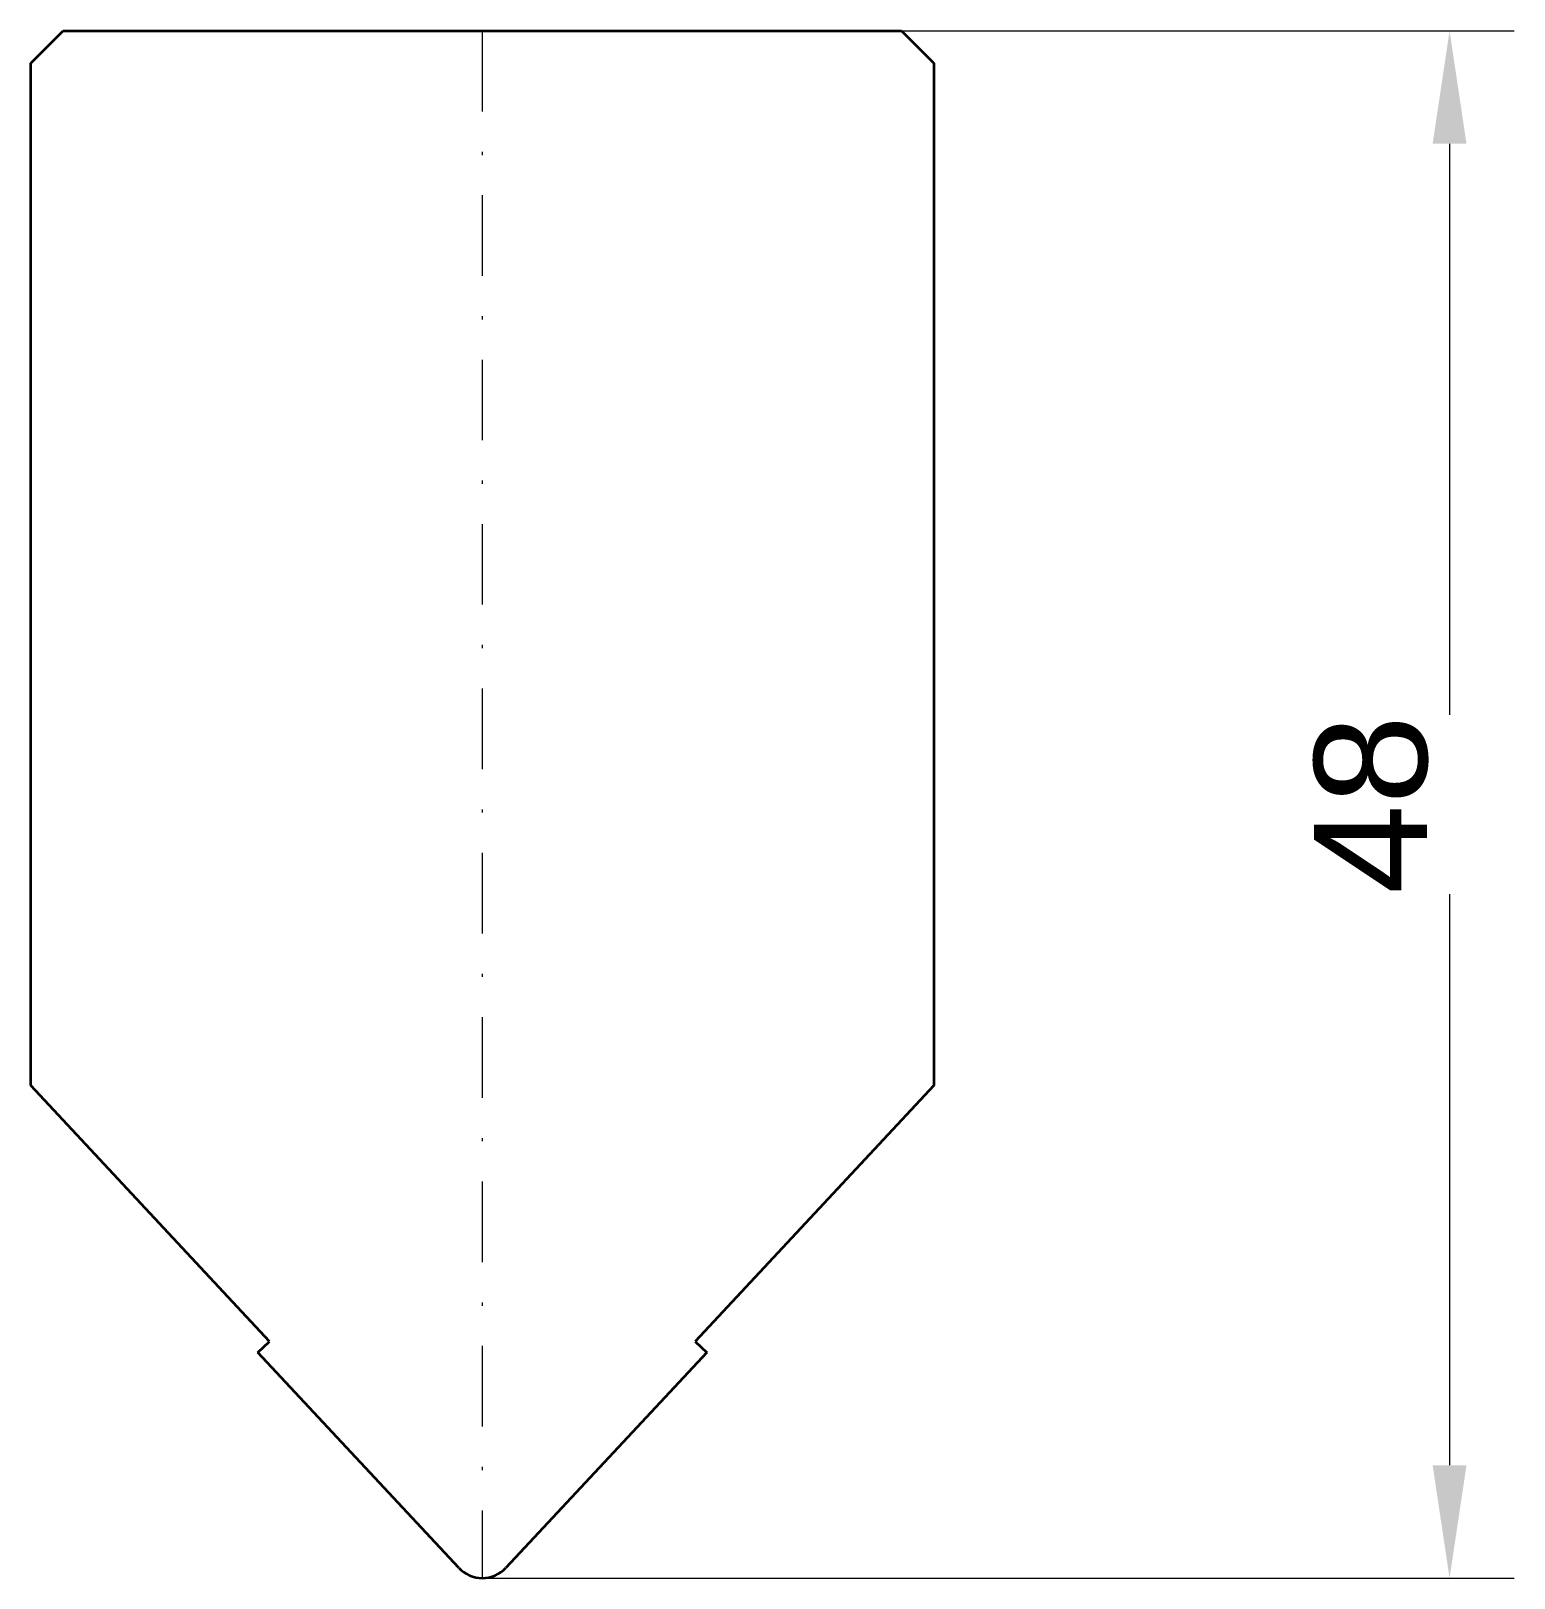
# Model space of a CAD drawing. Header units: millimetres. Extents: x -14 to 32, y 0 to 48.
import ezdxf
from ezdxf.enums import TextEntityAlignment as Align

# ---------------------------------------------------------------- set-up
doc = ezdxf.new("R2010")
doc.units = ezdxf.units.MM
doc.header["$LTSCALE"] = 5
doc.linetypes.add('AUSGEZOGEN', pattern=[0])
doc.linetypes.add('DASHDOT', pattern=[1, 0.5, -0.25, 0, -0.25])
doc.layers.add('Layer4', color=3, linetype='Continuous', true_color=0x00ff00)
doc.layers.add('Layer5', color=4, linetype='Continuous', true_color=0x00ffff)
doc.styles.add('Arial', font='arial.ttf')
doc.dimstyles.new('ISO-25', dxfattribs={"dimtxt": 2.5, "dimasz": 2.5, "dimexe": 1.25, "dimexo": 0.625, "dimtad": 1, "dimtxsty": 'Standard', "dimcen": 2.5, "dimadec": 0, "dimazin": 0, "dimtfac": 1, "dimtmove": 0, "dimatfit": 3, "dimfxl": 1, "dimarcsym": 0})

# ---------------------------------------------------------------- blocks, each defined once
blk = doc.blocks.new('BlockOfViews_41_nNn00')
at = {"layer": 'Defpoints', "color": 7, "linetype": 'AUSGEZOGEN', "lineweight": 35}
for p, q in [((-14, 47), (-13, 48)), ((-13, 48), (13, 48)), ((13, 48), (14, 47)), ((-14, 15.28), (-14, 47)), ((14, 47), (14, 15.28)), ((-0.731, 0.318), (-6.962, 7)), ((6.962, 7), (0.731, 0.318))]:
    blk.add_line(p, q, dxfattribs=at)
blk.add_arc((0, 1), 1, 223, 317, dxfattribs=at)
blk = doc.blocks.new('*D5')
at = {"layer": 'Layer5', "linetype": 'AUSGEZOGEN', "lineweight": 18, "true_color": 0x00ffff}
for points in [[(30, 48), (29.475, 44.5), (30.525, 44.5)], [(30, 0), (30.525, 3.5), (29.475, 3.5)]]:
    blk.add_hatch(color=4, dxfattribs=at).paths.add_polyline_path(points, flags=0)
at = {"layer": 'Layer5', "color": 4, "linetype": 'AUSGEZOGEN', "lineweight": 18, "true_color": 0x00ffff}
for p, q in [((13, 48), (32, 48)), ((30, 44.5), (30, 3.5)), ((0, 0), (32, 0))]:
    blk.add_line(p, q, dxfattribs=at)
at = {"color": 4, "linetype": 'AUSGEZOGEN', "lineweight": 18, "true_color": 0x00ffff}
blk.add_wipeout([(30.35, 21.222), (30.35, 26.778), (24.75, 26.778), (24.75, 21.222)], dxfattribs=at).dxf.layer = 'Layer5'
at = {"layer": 'Layer5', "color": 4, "linetype": 'AUSGEZOGEN', "lineweight": 18, "true_color": 0x00ffff, "style": 'Arial', "width": 1.022938}
blk.add_text('48', height=3.5, rotation=90, dxfattribs=at).set_placement((29.3, 21.222), (29.3, 26.778), align=Align.FIT)

msp = doc.modelspace()

# ---------------------------------------------------------------- linework, layer by layer
at = {"layer": 'Defpoints', "color": 7, "linetype": 'AUSGEZOGEN', "lineweight": 35}
for p, q in [((-6.597, 7.341), (-14, 15.28)), ((-6.962, 7), (-6.597, 7.341))]:
    msp.add_line(p, q, dxfattribs=at)
at = {"layer": 'Layer4', "color": 3, "linetype": 'DASHDOT', "lineweight": 18, "true_color": 0x00ff00}
msp.add_line((0, 48), (0, 0), dxfattribs=at)

# ---------------------------------------------------------------- block references
msp.add_blockref('BlockOfViews_41_nNn00', (0, 0))

# ---------------------------------------------------------------- next in the draw order: dimensions: what is measured, and where the dimension line sits
at = {"layer": 'Layer5', "color": 4, "linetype": 'AUSGEZOGEN', "lineweight": 18, "true_color": 0x00ffff}
dim = msp.add_linear_dim(base=(30, 0), p1=(13, 48), p2=(0, 0), angle=270, dimstyle='ISO-25', override={"dimtxt": 3.5, "dimasz": 3.5, "dimexe": 2.5, "dimgap": 0.5, "dimtad": 1, "dimjust": 0, "dimdec": 2, "dimzin": 8, "dimpost": '<>', "dimtxsty": 'Arial', "dimsah": 1, "dimclrd": 4, "dimclre": 4, "dimclrt": 4, "dimadec": 2}, dxfattribs=at)
dim.commit()
dim.dimension.update_dxf_attribs({"geometry": '*D5', "text_midpoint": (27.55, 24), "text_rotation": 90})

# ---------------------------------------------------------------- next in the draw order: linework, layer by layer
at = {"layer": 'Defpoints', "color": 7, "linetype": 'AUSGEZOGEN', "lineweight": 35}
for p, q in [((14, 15.28), (6.597, 7.341)), ((6.597, 7.341), (6.962, 7))]:
    msp.add_line(p, q, dxfattribs=at)

doc.saveas('drawing.dxf')
